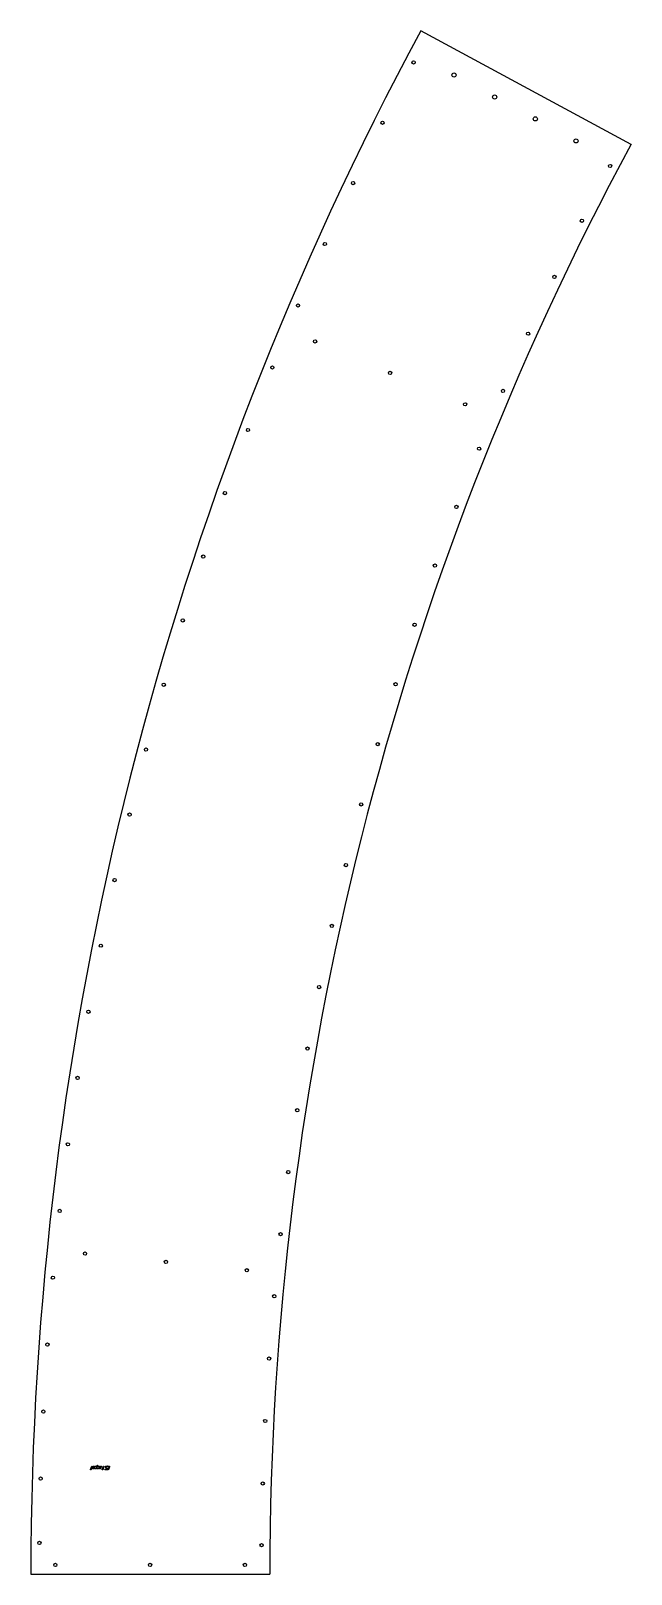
# Model space of a CAD drawing. Header units: millimetres. Extents: x -325 to 325, y -835 to 835.
import ezdxf

# ---------------------------------------------------------------- set-up
doc = ezdxf.new("R2010")
doc.units = ezdxf.units.MM

msp = doc.modelspace()

# ---------------------------------------------------------------- linework, layer by layer
at = {"color": 7, "linetype": 'Continuous', "lineweight": 25}
for p, q in [((324.6, 711.9), (97.2, 834.6)), ((-254, -717.8), (-253.3, -717.8)), ((-252.6, -716.9), (-253.8, -720.5)), ((-253.3, -717.8), (-253, -716.9)), ((-251.7, -717.8), (-251.2, -717.8)), ((-242.4, -717.8), (-241.7, -717.8)), ((-240.8, -717.8), (-240.1, -717.8)), ((-260.1, -721.6), (-258.8, -718)), ((-258.6, -720.9), (-259.8, -721.7)), ((-258.4, -718), (-259.5, -721.2)), ((-259.5, -721.2), (-258.8, -720.6)), ((-257.8, -720.1), (-257.1, -718)), ((-256.6, -718), (-257.4, -720.1)), ((-256.4, -720.7), (-257.3, -720.7)), ((-257.2, -720.3), (-256.5, -720.3)), ((-256.5, -720.3), (-255.7, -718)), ((-255.2, -718), (-256.1, -720.5)), ((-255.5, -720.1), (-254.9, -718.4)), ((-254.1, -720.7), (-255, -720.7)), ((-253.2, -720.1), (-252.6, -718.4)), ((-252.2, -720.7), (-252.7, -720.7)), ((-250.8, -718.4), (-251.4, -720.1)), ((-250.9, -720.4), (-249.7, -719.4)), ((-249.2, -719.4), (-250.7, -720.6)), ((-250.1, -718.1), (-250.1, -718)), ((-249.7, -719.4), (-250.1, -718.1)), ((-249.7, -717.9), (-249.4, -719.2)), ((-249.6, -720.5), (-249.2, -719.4)), ((-249.4, -719.2), (-249.1, -718.9)), ((-248.3, -718), (-249.2, -720.5)), ((-249.1, -718.9), (-248.7, -718)), ((-247.4, -721.6), (-246.2, -718)), ((-245.9, -720.9), (-247.1, -721.7)), ((-245.7, -718), (-246.9, -721.2)), ((-246.9, -721.2), (-246.2, -720.6)), ((-243.1, -721.8), (-244.4, -721.8)), ((-244.3, -721.4), (-243.2, -721.4)), ((-243.8, -719.2), (-243.6, -718.7)), ((-243.2, -718.7), (-243.4, -719.2)), ((-243.2, -721.4), (-242.7, -720.1)), ((-242.7, -720.1), (-243.2, -720.1)), ((-243.1, -719.7), (-242.3, -719.7)), ((-242.2, -719.9), (-242.8, -721.6)), ((-241.8, -718.2), (-242.5, -718.2)), ((-241.4, -721.8), (-242.1, -721.8)), ((-242, -721.4), (-241.3, -721.4)), ((-240.2, -718.2), (-240.9, -718.2)), ((-240.7, -720.9), (-239.9, -718.7)), ((-239.5, -718.7), (-240.2, -720.9)), ((-324.6, -834.6), (-66.2, -834.6))]:
    msp.add_line(p, q, dxfattribs=at)
for centre, radius in [((89.3, 800.5), 1.75), ((133, 786.9), 2.25), ((177, 763.1), 2.25), ((55.7, 735.2), 1.75), ((221, 739.4), 2.25), ((265, 715.6), 2.25), ((301.8, 688.5), 1.75), ((23.9, 670), 1.75), ((271.3, 629.2), 1.75), ((-6.6, 604.1), 1.75), ((241.6, 568.5), 1.75), ((-35.7, 537.6), 1.75), ((213.2, 507.1), 1.75), ((-17.2, 498.7), 1.75), ((-63.4, 470.5), 1.75), ((63.9, 464.7), 1.75), ((186, 445.2), 1.75), ((145, 430.7), 1.75), ((-89.8, 402.9), 1.75), ((160.2, 382.7), 1.75), ((-114.7, 334.7), 1.75), ((135.6, 319.7), 1.75), ((-138.2, 266), 1.75), ((112.4, 256.3), 1.75), ((-160.3, 196.9), 1.75), ((90.4, 192.3), 1.75), ((-180.9, 127.3), 1.75), ((69.8, 127.9), 1.75), ((-200.1, 57.3), 1.75), ((50.6, 63.1), 1.75), ((-217.8, -13.1), 1.75), ((32.6, -2.1), 1.75), ((16.1, -67.7), 1.75), ((-234.1, -83.9), 1.75), ((0.9, -133.5), 1.75), ((-248.9, -154.9), 1.75), ((-12.9, -199.7), 1.75), ((-262.3, -226.3), 1.75), ((-25.4, -266.2), 1.75), ((-274.1, -297.9), 1.75), ((-36.5, -332.9), 1.75), ((-284.5, -369.7), 1.75), ((-46.2, -399.8), 1.75), ((-293.4, -441.8), 1.75), ((-54.5, -466.9), 1.75), ((-266, -487.9), 1.75), ((-178.5, -496.9), 1.75), ((-300.8, -514), 1.75), ((-91, -505.9), 1.75), ((-61.4, -534.1), 1.75), ((-306.7, -586.3), 1.75), ((-66.9, -601.5), 1.75), ((-311.1, -658.8), 1.75), ((-71.1, -669), 1.75), ((-314, -731.3), 1.75), ((-73.8, -736.6), 1.75), ((-315.3, -800.9), 1.75), ((-75.1, -803.3), 1.75), ((-298.1, -824.7), 1.75), ((-195.6, -824.7), 1.75), ((-93.1, -824.7), 1.75)]:
    msp.add_circle(centre, radius, dxfattribs=at)
for radius in [3514.2, 3255.8]:
    msp.add_arc((3189.6, -834.6), radius, 151.64, 180, dxfattribs=at)
for points, knots in [([(-258.7, -717.8), (-258.7, -717.8), (-258.7, -717.8), (-258.6, -717.8), (-258.6, -717.8), (-258.5, -717.8), (-258.5, -717.8)], [0, 0, 0, 0, 0.2253299, 0.462163, 0.7197159, 1, 1, 1, 1]), ([(-258.5, -717.8), (-258.5, -717.8), (-258.5, -717.8), (-258.5, -717.8), (-258.5, -717.8), (-258.4, -717.8), (-258.4, -717.8)], [0, 0, 0, 0, 0.179645, 0.403108, 0.677676, 1, 1, 1, 1]), ([(-256.9, -717.8), (-256.9, -717.8), (-256.9, -717.8), (-256.9, -717.8), (-256.8, -717.8), (-256.8, -717.8), (-256.8, -717.8)], [0, 0, 0, 0, 0.224416, 0.464344, 0.720852, 1, 1, 1, 1]), ([(-256.8, -717.8), (-256.8, -717.8), (-256.7, -717.8), (-256.7, -717.8), (-256.7, -717.8), (-256.7, -717.8), (-256.7, -717.8)], [0, 0, 0, 0, 0.179645, 0.403108, 0.677676, 1, 1, 1, 1]), ([(-255.6, -717.8), (-255.5, -717.8), (-255.5, -717.8), (-255.5, -717.8), (-255.4, -717.8), (-255.4, -717.8), (-255.4, -717.8)], [0, 0, 0, 0, 0.2244163, 0.4643437, 0.7208524, 1, 1, 1, 1]), ([(-255.4, -717.8), (-255.4, -717.8), (-255.3, -717.8), (-255.3, -717.8), (-255.3, -717.8), (-255.3, -717.8), (-255.3, -717.8)], [0, 0, 0, 0, 0.179645, 0.403108, 0.677676, 1, 1, 1, 1]), ([(-254.9, -718.4), (-254.9, -718.4), (-254.9, -718.3), (-254.8, -718.2), (-254.7, -718.1), (-254.6, -718), (-254.5, -717.9), (-254.3, -717.8), (-254.2, -717.8), (-254.1, -717.8), (-254, -717.8)], [0, 0, 0, 0, 0.11112, 0.227234, 0.350495, 0.482943, 0.616949, 0.745975, 0.872133, 1, 1, 1, 1]), ([(-253, -716.9), (-253, -716.9), (-253, -716.8), (-252.9, -716.8), (-252.9, -716.8), (-252.9, -716.7), (-252.8, -716.7), (-252.8, -716.7), (-252.7, -716.7), (-252.7, -716.7), (-252.7, -716.7)], [0, 0, 0, 0, 0.083397, 0.182122, 0.29848, 0.435559, 0.579772, 0.719218, 0.859163, 1, 1, 1, 1]), ([(-252.7, -716.7), (-252.7, -716.7), (-252.6, -716.7), (-252.6, -716.7), (-252.6, -716.7), (-252.6, -716.7), (-252.5, -716.7), (-252.5, -716.8), (-252.5, -716.8), (-252.5, -716.9), (-252.6, -716.9)], [0, 0, 0, 0, 0.1195153, 0.2313584, 0.3421999, 0.456468, 0.5741023, 0.6954695, 0.8358331, 1, 1, 1, 1]), ([(-252.6, -718.4), (-252.6, -718.4), (-252.6, -718.3), (-252.5, -718.2), (-252.4, -718.1), (-252.3, -718), (-252.1, -717.9), (-252, -717.8), (-251.9, -717.8), (-251.8, -717.8), (-251.7, -717.8)], [0, 0, 0, 0, 0.113547, 0.230166, 0.353032, 0.48511, 0.618828, 0.746683, 0.872765, 1, 1, 1, 1]), ([(-251.2, -717.8), (-251.1, -717.8), (-251.1, -717.8), (-251.1, -717.8), (-251, -717.8), (-250.9, -717.8), (-250.9, -717.9), (-250.9, -717.9), (-250.8, -717.9), (-250.8, -718), (-250.8, -718), (-250.8, -718.1), (-250.7, -718.1), (-250.7, -718.2), (-250.7, -718.2), (-250.7, -718.3), (-250.8, -718.3), (-250.8, -718.4), (-250.8, -718.4)], [0, 0, 0, 0, 0.0704579, 0.1358457, 0.1979247, 0.2572833, 0.3147595, 0.371666, 0.4288502, 0.4872636, 0.5460322, 0.6053909, 0.6642288, 0.7246453, 0.788386, 0.8544691, 0.9253688, 1, 1, 1, 1]), ([(-250, -717.8), (-250, -717.8), (-250, -717.8), (-249.9, -717.8), (-249.9, -717.8), (-249.8, -717.8), (-249.8, -717.8)], [0, 0, 0, 0, 0.239412, 0.480234, 0.732021, 1, 1, 1, 1]), ([(-249.8, -717.8), (-249.8, -717.8), (-249.8, -717.8), (-249.7, -717.8), (-249.7, -717.8), (-249.7, -717.9), (-249.7, -717.9)], [0, 0, 0, 0, 0.276742, 0.500717, 0.727082, 1, 1, 1, 1]), ([(-248.6, -717.8), (-248.6, -717.8), (-248.6, -717.8), (-248.5, -717.8), (-248.5, -717.8), (-248.5, -717.8), (-248.4, -717.8)], [0, 0, 0, 0, 0.22533, 0.462163, 0.719716, 1, 1, 1, 1]), ([(-248.4, -717.8), (-248.4, -717.8), (-248.4, -717.8), (-248.4, -717.8), (-248.4, -717.8), (-248.3, -717.8), (-248.3, -717.8)], [0, 0, 0, 0, 0.179645, 0.403108, 0.677676, 1, 1, 1, 1]), ([(-246, -717.8), (-246, -717.8), (-246, -717.8), (-246, -717.8), (-245.9, -717.8), (-245.9, -717.8), (-245.9, -717.8)], [0, 0, 0, 0, 0.22533, 0.462163, 0.719716, 1, 1, 1, 1]), ([(-245.9, -717.8), (-245.9, -717.8), (-245.8, -717.8), (-245.8, -717.8), (-245.8, -717.8), (-245.8, -717.8), (-245.7, -717.8)], [0, 0, 0, 0, 0.179645, 0.403108, 0.677676, 1, 1, 1, 1]), ([(-244.3, -718), (-244.3, -718), (-244.3, -717.9), (-244.3, -717.9), (-244.3, -717.9), (-244.2, -717.9), (-244.2, -717.8), (-244.1, -717.8), (-244.1, -717.8), (-244, -717.8), (-244, -717.8)], [0, 0, 0, 0, 0.0779478, 0.1716576, 0.2811363, 0.4076139, 0.5441791, 0.6866473, 0.8362342, 1, 1, 1, 1]), ([(-244, -717.8), (-244, -717.8), (-244, -717.8), (-244, -717.8), (-243.9, -717.8), (-243.9, -717.8), (-243.9, -717.9)], [0, 0, 0, 0, 0.281923, 0.525768, 0.756413, 1, 1, 1, 1]), ([(-243.6, -718.7), (-243.6, -718.6), (-243.6, -718.6), (-243.5, -718.5), (-243.5, -718.4), (-243.4, -718.3), (-243.4, -718.3), (-243.3, -718.2), (-243.2, -718.1), (-243.1, -718.1), (-243, -718), (-243, -717.9), (-242.9, -717.9), (-242.8, -717.9), (-242.7, -717.8), (-242.6, -717.8), (-242.5, -717.8), (-242.4, -717.8), (-242.4, -717.8)], [0, 0, 0, 0, 0.057027, 0.114057, 0.172436, 0.232096, 0.293012, 0.355958, 0.421574, 0.489777, 0.558216, 0.62472, 0.688969, 0.752277, 0.814845, 0.876609, 0.938006, 1, 1, 1, 1]), ([(-241.7, -717.8), (-241.7, -717.8), (-241.6, -717.8), (-241.6, -717.8), (-241.6, -717.8), (-241.6, -717.8), (-241.6, -717.8)], [0, 0, 0, 0, 0.28915, 0.539848, 0.774662, 1, 1, 1, 1]), ([(-241.1, -718), (-241.1, -718), (-241, -717.9), (-241, -717.9), (-241, -717.9), (-241, -717.9), (-240.9, -717.8), (-240.9, -717.8), (-240.8, -717.8), (-240.8, -717.8), (-240.8, -717.8)], [0, 0, 0, 0, 0.0779478, 0.1716576, 0.2811363, 0.4076139, 0.5441791, 0.6866473, 0.8362342, 1, 1, 1, 1]), ([(-240.1, -717.8), (-240, -717.8), (-240, -717.8), (-239.9, -717.8), (-239.8, -717.8), (-239.8, -717.8), (-239.7, -717.9), (-239.6, -717.9), (-239.6, -718), (-239.5, -718), (-239.5, -718.1), (-239.5, -718.2), (-239.4, -718.3), (-239.4, -718.3), (-239.4, -718.4), (-239.4, -718.5), (-239.5, -718.6), (-239.5, -718.6), (-239.5, -718.7)], [0, 0, 0, 0, 0.0666018, 0.1298191, 0.1904935, 0.2486737, 0.3065144, 0.3639867, 0.4223112, 0.4829856, 0.5435615, 0.6037416, 0.6639549, 0.7251015, 0.7883083, 0.8544969, 0.9250726, 1, 1, 1, 1]), ([(-259.9, -721.8), (-259.9, -721.8), (-260, -721.8), (-260, -721.8), (-260, -721.7), (-260.1, -721.7), (-260.1, -721.7), (-260.1, -721.6), (-260.1, -721.6), (-260.1, -721.6), (-260.1, -721.6)], [0, 0, 0, 0, 0.162947, 0.308233, 0.438061, 0.562367, 0.679782, 0.786707, 0.890844, 1, 1, 1, 1]), ([(-259.8, -721.7), (-259.8, -721.7), (-259.8, -721.7), (-259.8, -721.8), (-259.9, -721.8), (-259.9, -721.8), (-259.9, -721.8)], [0, 0, 0, 0, 0.271232, 0.525365, 0.763703, 1, 1, 1, 1]), ([(-258.8, -718), (-258.8, -718), (-258.8, -717.9), (-258.8, -717.9), (-258.8, -717.9), (-258.7, -717.8), (-258.7, -717.8)], [0, 0, 0, 0, 0.206715, 0.440355, 0.702506, 1, 1, 1, 1]), ([(-258.8, -720.6), (-258.8, -720.6), (-258.8, -720.6), (-258.8, -720.6), (-258.7, -720.6), (-258.7, -720.6), (-258.6, -720.6)], [0, 0, 0, 0, 0.233346, 0.474428, 0.729028, 1, 1, 1, 1]), ([(-258.6, -720.6), (-258.6, -720.6), (-258.6, -720.6), (-258.6, -720.6), (-258.5, -720.6), (-258.5, -720.6), (-258.5, -720.7), (-258.5, -720.7), (-258.5, -720.7), (-258.5, -720.7), (-258.5, -720.8)], [0, 0, 0, 0, 0.136433, 0.260711, 0.376288, 0.491373, 0.609047, 0.729579, 0.85667, 1, 1, 1, 1]), ([(-258.5, -720.8), (-258.5, -720.8), (-258.5, -720.8), (-258.5, -720.8), (-258.6, -720.8), (-258.6, -720.9), (-258.6, -720.9)], [0, 0, 0, 0, 0.151018, 0.363004, 0.647034, 1, 1, 1, 1]), ([(-258.4, -717.8), (-258.4, -717.8), (-258.4, -717.8), (-258.4, -717.9), (-258.4, -717.9), (-258.4, -718), (-258.4, -718)], [0, 0, 0, 0, 0.21501, 0.442438, 0.701038, 1, 1, 1, 1]), ([(-257.3, -720.7), (-257.4, -720.7), (-257.4, -720.7), (-257.5, -720.7), (-257.5, -720.7), (-257.6, -720.6), (-257.6, -720.6), (-257.7, -720.6), (-257.7, -720.5), (-257.8, -720.5), (-257.8, -720.5), (-257.8, -720.4), (-257.8, -720.4), (-257.8, -720.3), (-257.8, -720.2), (-257.8, -720.2), (-257.8, -720.1), (-257.8, -720.1), (-257.8, -720.1)], [0, 0, 0, 0, 0.075968, 0.147112, 0.21389, 0.27641, 0.337371, 0.396281, 0.453847, 0.513854, 0.572849, 0.630619, 0.68854, 0.746886, 0.805453, 0.866982, 0.932277, 1, 1, 1, 1]), ([(-257.4, -720.1), (-257.4, -720.1), (-257.4, -720.1), (-257.4, -720.2), (-257.4, -720.2), (-257.4, -720.2), (-257.3, -720.3), (-257.3, -720.3), (-257.3, -720.3), (-257.2, -720.3), (-257.2, -720.3)], [0, 0, 0, 0, 0.143368, 0.271971, 0.389912, 0.509465, 0.627936, 0.741279, 0.863185, 1, 1, 1, 1]), ([(-257.1, -718), (-257.1, -718), (-257.1, -717.9), (-257, -717.9), (-257, -717.9), (-257, -717.8), (-256.9, -717.8)], [0, 0, 0, 0, 0.207329, 0.439077, 0.705006, 1, 1, 1, 1]), ([(-256.7, -717.8), (-256.6, -717.8), (-256.6, -717.9), (-256.6, -717.9), (-256.6, -717.9), (-256.6, -718), (-256.6, -718)], [0, 0, 0, 0, 0.216091, 0.440616, 0.69696, 1, 1, 1, 1]), ([(-256.1, -720.5), (-256.1, -720.5), (-256.1, -720.5), (-256.2, -720.6), (-256.2, -720.6), (-256.2, -720.6), (-256.2, -720.7), (-256.3, -720.7), (-256.3, -720.7), (-256.4, -720.7), (-256.4, -720.7)], [0, 0, 0, 0, 0.1404345, 0.2709795, 0.39248, 0.5084854, 0.6254123, 0.74438, 0.8671864, 1, 1, 1, 1]), ([(-255.7, -718), (-255.7, -718), (-255.7, -717.9), (-255.6, -717.9), (-255.6, -717.9), (-255.6, -717.8), (-255.6, -717.8)], [0, 0, 0, 0, 0.2104646, 0.4412965, 0.7061731, 1, 1, 1, 1]), ([(-255, -720.7), (-255.1, -720.7), (-255.1, -720.7), (-255.2, -720.7), (-255.2, -720.7), (-255.3, -720.6), (-255.3, -720.6), (-255.4, -720.6), (-255.4, -720.5), (-255.4, -720.5), (-255.5, -720.5), (-255.5, -720.4), (-255.5, -720.4), (-255.5, -720.3), (-255.5, -720.2), (-255.5, -720.2), (-255.5, -720.1), (-255.5, -720.1), (-255.5, -720.1)], [0, 0, 0, 0, 0.0747633, 0.1455939, 0.2111407, 0.2741866, 0.3340342, 0.3934394, 0.4521532, 0.5126653, 0.5726194, 0.6312462, 0.6887669, 0.7476038, 0.8067003, 0.8678279, 0.9325912, 1, 1, 1, 1]), ([(-255.3, -717.8), (-255.3, -717.8), (-255.2, -717.9), (-255.2, -717.9), (-255.2, -717.9), (-255.2, -718), (-255.2, -718)], [0, 0, 0, 0, 0.217187, 0.44285, 0.700495, 1, 1, 1, 1]), ([(-253.8, -720.5), (-253.8, -720.5), (-253.8, -720.5), (-253.8, -720.6), (-253.9, -720.6), (-253.9, -720.6), (-253.9, -720.7), (-254, -720.7), (-254, -720.7), (-254.1, -720.7), (-254.1, -720.7)], [0, 0, 0, 0, 0.1404345, 0.2709795, 0.39248, 0.5084854, 0.6254123, 0.74438, 0.8671864, 1, 1, 1, 1]), ([(-252.7, -720.7), (-252.8, -720.7), (-252.8, -720.7), (-252.9, -720.7), (-252.9, -720.7), (-253, -720.6), (-253, -720.6), (-253.1, -720.6), (-253.1, -720.5), (-253.1, -720.5), (-253.2, -720.5), (-253.2, -720.4), (-253.2, -720.4), (-253.2, -720.3), (-253.2, -720.2), (-253.2, -720.2), (-253.2, -720.1), (-253.2, -720.1), (-253.2, -720.1)], [0, 0, 0, 0, 0.075968, 0.147112, 0.21389, 0.27641, 0.337371, 0.396281, 0.453847, 0.513854, 0.572849, 0.630619, 0.68854, 0.746886, 0.805453, 0.866982, 0.932277, 1, 1, 1, 1]), ([(-251.4, -720.1), (-251.4, -720.1), (-251.4, -720.2), (-251.5, -720.3), (-251.6, -720.4), (-251.7, -720.5), (-251.8, -720.6), (-251.9, -720.6), (-252, -720.7), (-252.1, -720.7), (-252.2, -720.7)], [0, 0, 0, 0, 0.113562, 0.23231, 0.358758, 0.494989, 0.630969, 0.758287, 0.880062, 1, 1, 1, 1]), ([(-251, -720.5), (-251, -720.5), (-251, -720.5), (-251, -720.4), (-250.9, -720.4), (-250.9, -720.4), (-250.9, -720.4)], [0, 0, 0, 0, 0.189742, 0.418852, 0.685526, 1, 1, 1, 1]), ([(-250.8, -720.7), (-250.9, -720.7), (-250.9, -720.7), (-250.9, -720.7), (-251, -720.7), (-251, -720.6), (-251, -720.6), (-251, -720.6), (-251, -720.5), (-251, -720.5), (-251, -720.5)], [0, 0, 0, 0, 0.157674, 0.299234, 0.429389, 0.557485, 0.680354, 0.789825, 0.893985, 1, 1, 1, 1]), ([(-250.7, -720.6), (-250.7, -720.6), (-250.7, -720.6), (-250.8, -720.7), (-250.8, -720.7), (-250.8, -720.7), (-250.8, -720.7)], [0, 0, 0, 0, 0.287677, 0.546026, 0.780487, 1, 1, 1, 1]), ([(-250.1, -718), (-250.1, -718), (-250.1, -717.9), (-250.1, -717.9), (-250.1, -717.9), (-250, -717.9), (-250, -717.8)], [0, 0, 0, 0, 0.17465, 0.394445, 0.667476, 1, 1, 1, 1]), ([(-249.4, -720.7), (-249.5, -720.7), (-249.5, -720.7), (-249.5, -720.7), (-249.6, -720.7), (-249.6, -720.6), (-249.6, -720.6), (-249.6, -720.6), (-249.6, -720.5), (-249.6, -720.5), (-249.6, -720.5)], [0, 0, 0, 0, 0.154663, 0.289999, 0.418334, 0.540886, 0.658807, 0.77008, 0.881089, 1, 1, 1, 1]), ([(-249.2, -720.5), (-249.2, -720.5), (-249.2, -720.5), (-249.2, -720.6), (-249.3, -720.6), (-249.3, -720.6), (-249.3, -720.7), (-249.4, -720.7), (-249.4, -720.7), (-249.4, -720.7), (-249.4, -720.7)], [0, 0, 0, 0, 0.103957, 0.218936, 0.34814, 0.489579, 0.632422, 0.761988, 0.884452, 1, 1, 1, 1]), ([(-248.7, -718), (-248.7, -718), (-248.7, -717.9), (-248.7, -717.9), (-248.7, -717.9), (-248.6, -717.8), (-248.6, -717.8)], [0, 0, 0, 0, 0.206715, 0.440355, 0.702506, 1, 1, 1, 1]), ([(-248.3, -717.8), (-248.3, -717.8), (-248.3, -717.9), (-248.3, -717.9), (-248.3, -717.9), (-248.3, -718), (-248.3, -718)], [0, 0, 0, 0, 0.217187, 0.44285, 0.700495, 1, 1, 1, 1]), ([(-247.2, -721.8), (-247.3, -721.8), (-247.3, -721.8), (-247.3, -721.8), (-247.4, -721.7), (-247.4, -721.7), (-247.4, -721.7), (-247.4, -721.6), (-247.4, -721.6), (-247.4, -721.6), (-247.4, -721.6)], [0, 0, 0, 0, 0.162947, 0.308233, 0.438061, 0.562367, 0.679782, 0.786707, 0.890844, 1, 1, 1, 1]), ([(-247.1, -721.7), (-247.1, -721.7), (-247.1, -721.7), (-247.2, -721.8), (-247.2, -721.8), (-247.2, -721.8), (-247.2, -721.8)], [0, 0, 0, 0, 0.271232, 0.525365, 0.763703, 1, 1, 1, 1]), ([(-246.2, -718), (-246.2, -718), (-246.2, -717.9), (-246.1, -717.9), (-246.1, -717.9), (-246.1, -717.8), (-246, -717.8)], [0, 0, 0, 0, 0.206715, 0.440355, 0.702506, 1, 1, 1, 1]), ([(-246.2, -720.6), (-246.2, -720.6), (-246.1, -720.6), (-246.1, -720.6), (-246, -720.6), (-246, -720.6), (-246, -720.6)], [0, 0, 0, 0, 0.233346, 0.474428, 0.729028, 1, 1, 1, 1]), ([(-246, -720.6), (-246, -720.6), (-245.9, -720.6), (-245.9, -720.6), (-245.9, -720.6), (-245.9, -720.6), (-245.8, -720.7), (-245.8, -720.7), (-245.8, -720.7), (-245.8, -720.7), (-245.8, -720.8)], [0, 0, 0, 0, 0.136433, 0.260711, 0.376288, 0.491373, 0.609047, 0.729579, 0.85667, 1, 1, 1, 1]), ([(-245.8, -720.8), (-245.8, -720.8), (-245.9, -720.8), (-245.9, -720.8), (-245.9, -720.8), (-245.9, -720.9), (-245.9, -720.9)], [0, 0, 0, 0, 0.151018, 0.3630042, 0.6470336, 1, 1, 1, 1]), ([(-245.7, -717.8), (-245.7, -717.8), (-245.7, -717.8), (-245.7, -717.9), (-245.7, -717.9), (-245.7, -718), (-245.7, -718)], [0, 0, 0, 0, 0.2150098, 0.4424376, 0.701038, 1, 1, 1, 1]), ([(-244.6, -721.6), (-244.6, -721.6), (-244.6, -721.5), (-244.6, -721.5), (-244.6, -721.5), (-244.5, -721.5), (-244.5, -721.4), (-244.4, -721.4), (-244.4, -721.4), (-244.3, -721.4), (-244.3, -721.4)], [0, 0, 0, 0, 0.077114, 0.170965, 0.280608, 0.4089, 0.545671, 0.688353, 0.838165, 1, 1, 1, 1]), ([(-244.4, -721.8), (-244.5, -721.8), (-244.5, -721.8), (-244.5, -721.7), (-244.6, -721.7), (-244.6, -721.7), (-244.6, -721.7), (-244.6, -721.6), (-244.6, -721.6), (-244.6, -721.6), (-244.6, -721.6)], [0, 0, 0, 0, 0.163831, 0.310918, 0.442367, 0.573582, 0.698858, 0.806482, 0.903953, 1, 1, 1, 1]), ([(-244.2, -718.2), (-244.2, -718.2), (-244.2, -718.2), (-244.3, -718.1), (-244.3, -718.1), (-244.3, -718.1), (-244.3, -718.1), (-244.3, -718), (-244.3, -718), (-244.3, -718), (-244.3, -718)], [0, 0, 0, 0, 0.166158, 0.31022, 0.443717, 0.574594, 0.699546, 0.807775, 0.904719, 1, 1, 1, 1]), ([(-243.9, -718), (-243.9, -718), (-243.9, -718), (-243.9, -718), (-244, -718.1), (-244, -718.1), (-244, -718.1), (-244.1, -718.1), (-244.1, -718.2), (-244.1, -718.2), (-244.2, -718.2)], [0, 0, 0, 0, 0.082455, 0.180459, 0.298493, 0.436095, 0.580054, 0.717466, 0.856041, 1, 1, 1, 1]), ([(-243.9, -717.9), (-243.9, -717.9), (-243.9, -717.9), (-243.9, -717.9), (-243.9, -718), (-243.9, -718), (-243.9, -718)], [0, 0, 0, 0, 0.234748, 0.466278, 0.72201, 1, 1, 1, 1]), ([(-243.2, -720.1), (-243.2, -720.1), (-243.3, -720.1), (-243.4, -720.1), (-243.4, -720.1), (-243.5, -720), (-243.6, -720), (-243.6, -719.9), (-243.7, -719.9), (-243.8, -719.8), (-243.8, -719.8), (-243.8, -719.7), (-243.8, -719.6), (-243.9, -719.5), (-243.9, -719.5), (-243.9, -719.4), (-243.8, -719.3), (-243.8, -719.2), (-243.8, -719.2)], [0, 0, 0, 0, 0.07408, 0.143615, 0.209328, 0.272075, 0.331965, 0.391302, 0.450468, 0.511093, 0.571362, 0.630433, 0.688071, 0.746689, 0.805953, 0.867949, 0.932193, 1, 1, 1, 1]), ([(-243.4, -719.2), (-243.4, -719.3), (-243.4, -719.3), (-243.4, -719.4), (-243.4, -719.5), (-243.4, -719.6), (-243.3, -719.6), (-243.2, -719.7), (-243.1, -719.7), (-243.1, -719.7), (-243.1, -719.7)], [0, 0, 0, 0, 0.143241, 0.271765, 0.390572, 0.510111, 0.627597, 0.742196, 0.863999, 1, 1, 1, 1]), ([(-242.5, -718.2), (-242.5, -718.2), (-242.6, -718.2), (-242.7, -718.2), (-242.8, -718.2), (-242.9, -718.3), (-243, -718.4), (-243.1, -718.5), (-243.1, -718.6), (-243.2, -718.6), (-243.2, -718.7)], [0, 0, 0, 0, 0.11715, 0.234934, 0.360014, 0.492099, 0.625003, 0.751687, 0.875687, 1, 1, 1, 1]), ([(-242.8, -721.6), (-242.8, -721.6), (-242.8, -721.6), (-242.8, -721.7), (-242.9, -721.7), (-242.9, -721.7), (-242.9, -721.7), (-243, -721.7), (-243, -721.8), (-243, -721.8), (-243.1, -721.8)], [0, 0, 0, 0, 0.1389033, 0.270106, 0.3906977, 0.5072876, 0.6235251, 0.7430922, 0.8665173, 1, 1, 1, 1]), ([(-242.3, -719.7), (-242.3, -719.7), (-242.3, -719.7), (-242.3, -719.7), (-242.2, -719.7), (-242.2, -719.8), (-242.2, -719.8), (-242.2, -719.8), (-242.2, -719.9), (-242.2, -719.9), (-242.2, -719.9)], [0, 0, 0, 0, 0.153604, 0.28119, 0.389823, 0.489977, 0.590919, 0.70422, 0.840815, 1, 1, 1, 1]), ([(-242.3, -721.6), (-242.3, -721.6), (-242.3, -721.5), (-242.3, -721.5), (-242.2, -721.5), (-242.2, -721.5), (-242.2, -721.4), (-242.1, -721.4), (-242.1, -721.4), (-242, -721.4), (-242, -721.4)], [0, 0, 0, 0, 0.077071, 0.17087, 0.280453, 0.407051, 0.543746, 0.686349, 0.836079, 1, 1, 1, 1]), ([(-242.1, -721.8), (-242.1, -721.8), (-242.2, -721.8), (-242.2, -721.7), (-242.3, -721.7), (-242.3, -721.7), (-242.3, -721.7), (-242.3, -721.6), (-242.3, -721.6), (-242.3, -721.6), (-242.3, -721.6)], [0, 0, 0, 0, 0.166173, 0.310248, 0.443758, 0.574646, 0.699609, 0.806965, 0.904193, 1, 1, 1, 1]), ([(-241.6, -718), (-241.6, -718), (-241.6, -718), (-241.6, -718), (-241.6, -718.1), (-241.6, -718.1), (-241.7, -718.1), (-241.7, -718.1), (-241.8, -718.2), (-241.8, -718.2), (-241.8, -718.2)], [0, 0, 0, 0, 0.080322, 0.177886, 0.298285, 0.437719, 0.58303, 0.719191, 0.85728, 1, 1, 1, 1]), ([(-241.6, -717.8), (-241.6, -717.9), (-241.5, -717.9), (-241.5, -717.9), (-241.5, -717.9), (-241.5, -718), (-241.6, -718)], [0, 0, 0, 0, 0.242133, 0.476721, 0.728338, 1, 1, 1, 1]), ([(-240.2, -720.9), (-240.3, -720.9), (-240.3, -721), (-240.3, -721.1), (-240.4, -721.1), (-240.4, -721.2), (-240.5, -721.3), (-240.6, -721.4), (-240.6, -721.4), (-240.7, -721.5), (-240.8, -721.6), (-240.9, -721.6), (-241, -721.7), (-241.1, -721.7), (-241.2, -721.7), (-241.2, -721.7), (-241.3, -721.8), (-241.4, -721.8), (-241.4, -721.8)], [0, 0, 0, 0, 0.059918, 0.119371, 0.179947, 0.240762, 0.303628, 0.36734, 0.433718, 0.501524, 0.569501, 0.634953, 0.698238, 0.760248, 0.820588, 0.88041, 0.940445, 1, 1, 1, 1]), ([(-241.3, -721.4), (-241.3, -721.4), (-241.2, -721.4), (-241.1, -721.4), (-241, -721.3), (-240.9, -721.3), (-240.9, -721.2), (-240.8, -721.1), (-240.7, -721), (-240.7, -720.9), (-240.7, -720.9)], [0, 0, 0, 0, 0.103371, 0.211414, 0.329584, 0.458584, 0.59262, 0.725262, 0.860342, 1, 1, 1, 1]), ([(-240.9, -718.2), (-240.9, -718.2), (-240.9, -718.2), (-241, -718.1), (-241, -718.1), (-241, -718.1), (-241.1, -718.1), (-241.1, -718), (-241.1, -718), (-241.1, -718), (-241.1, -718)], [0, 0, 0, 0, 0.166158, 0.31022, 0.443717, 0.574594, 0.699546, 0.807775, 0.904719, 1, 1, 1, 1]), ([(-239.9, -718.7), (-239.9, -718.6), (-239.9, -718.6), (-239.9, -718.5), (-239.9, -718.4), (-239.9, -718.3), (-240, -718.2), (-240, -718.2), (-240.1, -718.2), (-240.2, -718.2), (-240.2, -718.2)], [0, 0, 0, 0, 0.159626, 0.299773, 0.425294, 0.545902, 0.661707, 0.771549, 0.881711, 1, 1, 1, 1])]:
    msp.add_open_spline(points, degree=3, knots=knots, dxfattribs=at)

doc.saveas('drawing.dxf')
